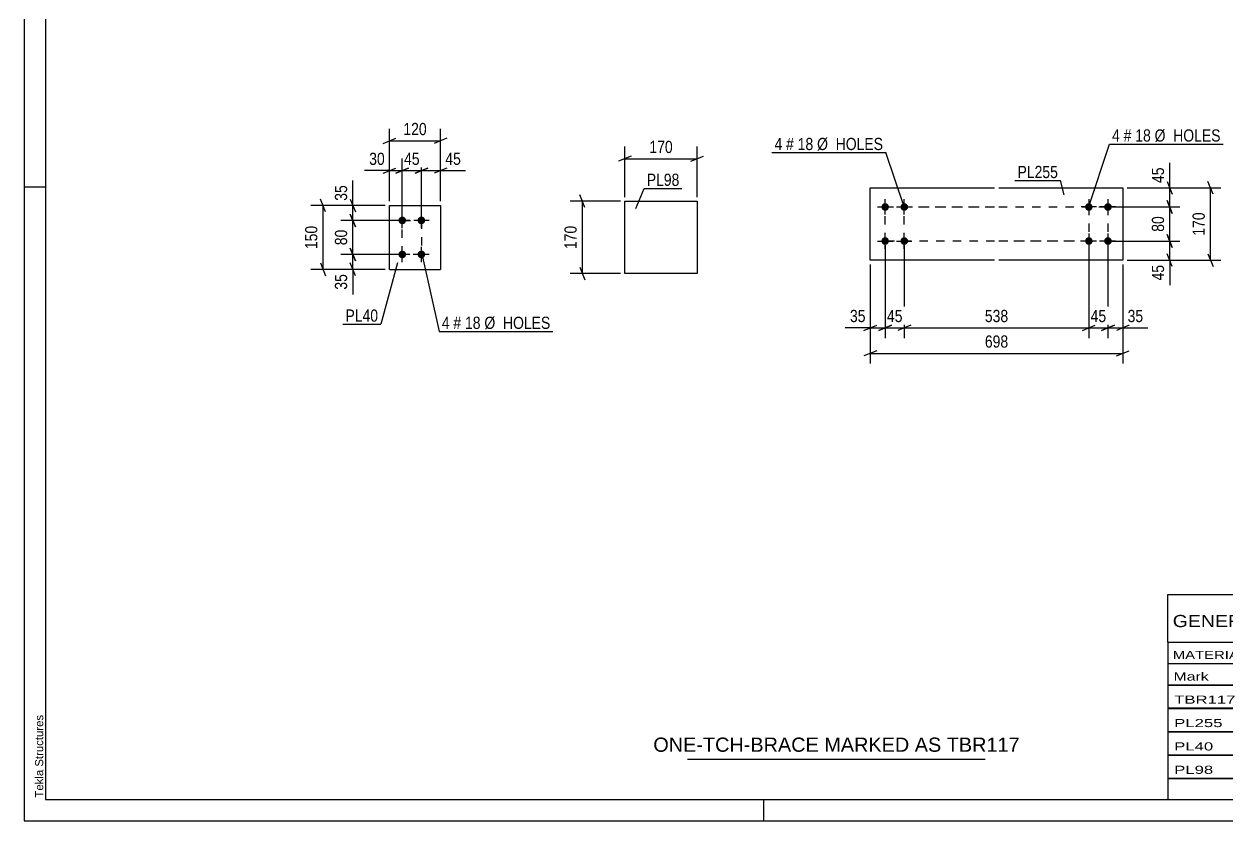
# Model space of a CAD drawing. Header units: millimetres. Extents: x 0 to 594, y 0 to 420.
# Drawn here: x 0 to 283.1, y 0 to 187.3 of the extents above; entities that cross this region are included whole.
import ezdxf

# ---------------------------------------------------------------- set-up
doc = ezdxf.new("R2010")
doc.units = ezdxf.units.MM
doc.linetypes.add('DXK_LINE_DOT2', pattern=[3.9198, 1.9599, -1.9599])
doc.styles.add('Arial', font='ARIAL.TTF', dxfattribs={"height": 0.2})
doc.styles.add('Arial Narrow', font='ARIALN.TTF', dxfattribs={"height": 0.2})

# ---------------------------------------------------------------- blocks, each defined once
blk = doc.blocks.new('Unknown-580870927-1129')
at = {"color": 5, "linetype": 'Continuous'}
for p, q in [((0, 420), (0, 0)), ((5, 415), (5, 5)), ((5, 149), (0, 149)), ((5, 5), (589, 5)), ((174, 0), (174, 5)), ((0, 0), (594, 0))]:
    blk.add_line(p, q, dxfattribs=at)
at = {"color": 174, "linetype": 'Continuous', "style": 'Arial'}
blk.add_text('Tekla Structures', height=1.9102, rotation=90, dxfattribs=at).set_placement((4.5, 5.5))
blk = doc.blocks.new('Part-580870927-3523 - 3522')
at = {"color": 2, "linetype": 'Continuous'}
for p, q in [((199.02, 148.83), (228.22, 148.83)), ((199.02, 131.83), (199.02, 148.83)), ((229.22, 148.83), (258.42, 148.83)), ((258.42, 148.83), (258.42, 131.83)), ((228.22, 131.83), (199.02, 131.83)), ((258.42, 131.83), (229.22, 131.83))]:
    blk.add_line(p, q, dxfattribs=at)
blk = doc.blocks.new('Bolt-580870927-3524 - 3522')
at = {"linetype": 'Continuous'}
for points in [[(250.42, 143.43, -1), (250.42, 145.23, -1)], [(254.92, 143.43, -1), (254.92, 145.23, -1)], [(250.42, 135.43, -1), (250.42, 137.23, -1)], [(254.92, 135.43, -1), (254.92, 137.23, -1)]]:
    blk.add_hatch(color=1, dxfattribs=at).paths.add_polyline_path(points)
at = {"color": 1, "linetype": 'Continuous'}
for p, q in [((250.42, 146.13), (250.42, 142.53)), ((254.92, 146.13), (254.92, 142.53)), ((252.22, 144.33), (248.62, 144.33)), ((256.72, 144.33), (253.12, 144.33)), ((252.22, 136.33), (248.62, 136.33)), ((250.42, 138.13), (250.42, 134.53)), ((256.72, 136.33), (253.12, 136.33)), ((254.92, 138.13), (254.92, 134.53))]:
    blk.add_line(p, q, dxfattribs=at)
blk = doc.blocks.new('Bolt-580870927-3525 - 3522')
at = {"linetype": 'Continuous'}
for points in [[(202.52, 145.23, -1), (202.52, 143.43, -1)], [(207.02, 145.23, -1), (207.02, 143.43, -1)], [(202.52, 137.23, -1), (202.52, 135.43, -1)], [(207.02, 137.23, -1), (207.02, 135.43, -1)]]:
    blk.add_hatch(color=1, dxfattribs=at).paths.add_polyline_path(points)
at = {"color": 1, "linetype": 'Continuous'}
for p, q in [((202.52, 142.53), (202.52, 146.13)), ((207.02, 142.53), (207.02, 146.13)), ((200.72, 144.33), (204.32, 144.33)), ((205.22, 144.33), (208.82, 144.33)), ((200.72, 136.33), (204.32, 136.33)), ((202.52, 134.53), (202.52, 138.13)), ((205.22, 136.33), (208.82, 136.33)), ((207.02, 134.53), (207.02, 138.13))]:
    blk.add_line(p, q, dxfattribs=at)
blk = doc.blocks.new('Part-580870927-2165 - 2159')
at = {"color": 2, "linetype": 'Continuous'}
for p, q in [((85.95, 129.67), (85.95, 144.67)), ((85.95, 144.67), (97.95, 144.67)), ((97.95, 144.67), (97.95, 129.67)), ((85.95, 129.67), (85.95, 129.67)), ((85.95, 129.67), (97.95, 129.67)), ((97.95, 129.67), (97.95, 129.67))]:
    blk.add_line(p, q, dxfattribs=at)
at = {"color": 7, "linetype": 'DXK_LINE_DOT2'}
for p, q in [((85.95, 144.67), (97.95, 144.67)), ((85.95, 129.67), (97.95, 129.67))]:
    blk.add_line(p, q, dxfattribs=at)
blk = doc.blocks.new('Bolt-580870927-2198 - 2159')
at = {"linetype": 'Continuous'}
for points in [[(88.95, 142.07), (89.13, 142.05), (89.31, 141.99), (89.48, 141.9), (89.62, 141.77), (89.73, 141.62), (89.8, 141.45), (89.84, 141.26), (89.84, 141.07), (89.8, 140.89), (89.73, 140.72), (89.62, 140.57), (89.48, 140.44), (89.31, 140.35), (89.13, 140.29), (88.95, 140.27), (88.76, 140.29), (88.58, 140.35), (88.42, 140.44), (88.28, 140.57), (88.17, 140.72), (88.09, 140.89), (88.05, 141.07), (88.05, 141.26), (88.09, 141.45), (88.17, 141.62), (88.28, 141.77), (88.42, 141.9), (88.58, 141.99), (88.76, 142.05)], [(93.45, 142.07), (93.63, 142.05), (93.81, 141.99), (93.98, 141.9), (94.12, 141.77), (94.23, 141.62), (94.3, 141.45), (94.34, 141.26), (94.34, 141.07), (94.3, 140.89), (94.23, 140.72), (94.12, 140.57), (93.98, 140.44), (93.81, 140.35), (93.63, 140.29), (93.45, 140.27), (93.26, 140.29), (93.08, 140.35), (92.92, 140.44), (92.78, 140.57), (92.67, 140.72), (92.59, 140.89), (92.55, 141.07), (92.55, 141.26), (92.59, 141.45), (92.67, 141.62), (92.78, 141.77), (92.92, 141.9), (93.08, 141.99), (93.26, 142.05)], [(88.95, 134.07), (89.13, 134.05), (89.31, 133.99), (89.48, 133.9), (89.62, 133.77), (89.73, 133.62), (89.8, 133.45), (89.84, 133.26), (89.84, 133.07), (89.8, 132.89), (89.73, 132.72), (89.62, 132.57), (89.48, 132.44), (89.31, 132.35), (89.13, 132.29), (88.95, 132.27), (88.76, 132.29), (88.58, 132.35), (88.42, 132.44), (88.28, 132.57), (88.17, 132.72), (88.09, 132.89), (88.05, 133.07), (88.05, 133.26), (88.09, 133.45), (88.17, 133.62), (88.28, 133.77), (88.42, 133.9), (88.58, 133.99), (88.76, 134.05)], [(93.45, 134.07), (93.63, 134.05), (93.81, 133.99), (93.98, 133.9), (94.12, 133.77), (94.23, 133.62), (94.3, 133.45), (94.34, 133.26), (94.34, 133.07), (94.3, 132.89), (94.23, 132.72), (94.12, 132.57), (93.98, 132.44), (93.81, 132.35), (93.63, 132.29), (93.45, 132.27), (93.26, 132.29), (93.08, 132.35), (92.92, 132.44), (92.78, 132.57), (92.67, 132.72), (92.59, 132.89), (92.55, 133.07), (92.55, 133.26), (92.59, 133.45), (92.67, 133.62), (92.78, 133.77), (92.92, 133.9), (93.08, 133.99), (93.26, 134.05)]]:
    blk.add_hatch(color=1, dxfattribs=at).paths.add_polyline_path(points)
at = {"color": 1, "linetype": 'Continuous'}
for p, q in [((88.95, 139.37), (88.95, 142.97)), ((93.45, 139.37), (93.45, 142.97)), ((90.75, 141.17), (87.15, 141.17)), ((95.25, 141.17), (91.65, 141.17)), ((90.75, 133.17), (87.15, 133.17)), ((88.95, 131.37), (88.95, 134.97)), ((95.25, 133.17), (91.65, 133.17)), ((93.45, 131.37), (93.45, 134.97))]:
    blk.add_line(p, q, dxfattribs=at)
blk = doc.blocks.new('Part-580870927-2402 - 2396')
at = {"color": 2, "linetype": 'Continuous'}
for p, q in [((141.31, 145.67), (158.31, 145.67)), ((141.31, 128.67), (141.31, 145.67)), ((158.31, 145.67), (158.31, 128.67)), ((158.31, 128.67), (141.31, 128.67))]:
    blk.add_line(p, q, dxfattribs=at)
blk = doc.blocks.new('Rectangle-580870927-3703 - 3522')
at = {"color": 1, "linetype": 'DXK_LINE_DOT2'}
for p, q in [((202.52, 144.33), (228.22, 144.33)), ((202.52, 136.33), (202.52, 144.33)), ((229.22, 144.33), (254.92, 144.33)), ((254.92, 144.33), (254.92, 136.33)), ((228.22, 136.33), (202.52, 136.33)), ((254.92, 136.33), (229.22, 136.33))]:
    blk.add_line(p, q, dxfattribs=at)
blk = doc.blocks.new('Rectangle-580870927-2382 - 2159')
at = {"color": 1, "linetype": 'DXK_LINE_DOT2'}
blk.add_lwpolyline([(88.95, 141.17), (93.45, 141.17), (93.45, 133.17), (88.95, 133.17), (88.95, 141.17)], close=True, dxfattribs=at)
blk = doc.blocks.new('Rectangle-580870927-3713 - 3522')
at = {"color": 1, "linetype": 'DXK_LINE_DOT2'}
for p, q in [((207.02, 144.33), (228.22, 144.33)), ((207.02, 136.33), (207.02, 144.33)), ((229.22, 144.33), (250.42, 144.33)), ((250.42, 144.33), (250.42, 136.33)), ((228.22, 136.33), (207.02, 136.33)), ((250.42, 136.33), (229.22, 136.33))]:
    blk.add_line(p, q, dxfattribs=at)
blk = doc.blocks.new('StraightDimension-580870927-3570 - 3522')
at = {"color": 7, "linetype": 'Continuous'}
for p, q in [((279.63, 147.33), (278.43, 150.33)), ((259.42, 148.83), (281.43, 148.83)), ((279.03, 131.83), (279.03, 148.83)), ((278.43, 133.33), (279.63, 130.33)), ((259.42, 131.83), (281.43, 131.83))]:
    blk.add_line(p, q, dxfattribs=at)
at = {"color": 0}
blk.add_wipeout([(278.28, 143.67), (274.08, 143.67), (274.08, 136.99), (278.28, 136.99)], dxfattribs=at)
at = {"color": 3, "style": 'Arial Narrow'}
blk.add_text('170', height=2.863, rotation=90.0002, dxfattribs=at).set_placement((277.68, 137.59))
blk = doc.blocks.new('StraightDimension-580870927-3530 - 3522')
at = {"color": 7, "linetype": 'Continuous'}
for p, q in [((254.92, 135.33), (254.92, 113.52)), ((258.42, 130.83), (258.42, 113.52)), ((253.42, 115.32), (256.42, 116.52)), ((259.92, 116.52), (256.92, 115.32)), ((254.92, 115.92), (258.42, 115.92))]:
    blk.add_line(p, q, dxfattribs=at)
at = {"color": 0}
blk.add_wipeout([(263.8, 116.67), (263.8, 120.87), (258.94, 120.87), (258.94, 116.67)], dxfattribs=at)
at = {"color": 7, "linetype": 'Continuous'}
blk.add_line((258.42, 115.92), (264.32, 115.92), dxfattribs=at)
blk.add_line((258.42, 115.92), (264.32, 115.92), dxfattribs=at)
at = {"color": 3, "style": 'Arial Narrow'}
blk.add_text('35', height=2.863, dxfattribs=at).set_placement((259.54, 117.27))
blk = doc.blocks.new('StraightDimension-580870927-3531 - 3522')
at = {"color": 7, "linetype": 'Continuous'}
for p, q in [((250.42, 135.33), (250.42, 113.52)), ((254.92, 135.33), (254.92, 113.52)), ((248.92, 115.32), (251.92, 116.52)), ((256.42, 116.52), (253.42, 115.32)), ((250.42, 115.92), (254.92, 115.92))]:
    blk.add_line(p, q, dxfattribs=at)
at = {"color": 0}
blk.add_wipeout([(255.09, 116.67), (255.09, 120.87), (250.24, 120.87), (250.24, 116.67)], dxfattribs=at)
at = {"color": 3, "style": 'Arial Narrow'}
blk.add_text('45', height=2.863, dxfattribs=at).set_placement((250.84, 117.27))
blk = doc.blocks.new('StraightDimension-580870927-3532 - 3522')
at = {"color": 7, "linetype": 'Continuous'}
for p, q in [((207.02, 135.33), (207.02, 113.52)), ((250.42, 135.33), (250.42, 113.52)), ((208.52, 116.52), (205.52, 115.32)), ((248.92, 115.32), (251.92, 116.52)), ((207.02, 115.92), (250.42, 115.92))]:
    blk.add_line(p, q, dxfattribs=at)
at = {"color": 0}
blk.add_wipeout([(232.06, 116.67), (232.06, 120.87), (225.37, 120.87), (225.37, 116.67)], dxfattribs=at)
at = {"color": 3, "style": 'Arial Narrow'}
blk.add_text('538', height=2.863, dxfattribs=at).set_placement((225.97, 117.27))
blk = doc.blocks.new('StraightDimension-580870927-3533 - 3522')
at = {"color": 7, "linetype": 'Continuous'}
for p, q in [((202.52, 135.33), (202.52, 113.52)), ((207.02, 135.33), (207.02, 113.52)), ((201.02, 115.32), (204.02, 116.52)), ((208.52, 116.52), (205.52, 115.32)), ((202.52, 115.92), (207.02, 115.92))]:
    blk.add_line(p, q, dxfattribs=at)
at = {"color": 0}
blk.add_wipeout([(207.19, 116.67), (207.19, 120.87), (202.34, 120.87), (202.34, 116.67)], dxfattribs=at)
at = {"color": 3, "style": 'Arial Narrow'}
blk.add_text('45', height=2.863, dxfattribs=at).set_placement((202.94, 117.27))
blk = doc.blocks.new('StraightDimension-580870927-3534 - 3522')
at = {"color": 7, "linetype": 'Continuous'}
for p, q in [((202.52, 135.33), (202.52, 113.52)), ((199.02, 130.83), (199.02, 113.52)), ((197.52, 115.32), (200.52, 116.52)), ((204.02, 116.52), (201.02, 115.32)), ((199.02, 115.92), (202.52, 115.92))]:
    blk.add_line(p, q, dxfattribs=at)
at = {"color": 0}
blk.add_wipeout([(198.49, 116.67), (198.49, 120.87), (193.64, 120.87), (193.64, 116.67)], dxfattribs=at)
at = {"color": 7, "linetype": 'Continuous'}
blk.add_line((199.02, 115.92), (193.11, 115.92), dxfattribs=at)
blk.add_line((199.02, 115.92), (193.11, 115.92), dxfattribs=at)
at = {"color": 3, "style": 'Arial Narrow'}
blk.add_text('35', height=2.863, dxfattribs=at).set_placement((194.24, 117.27))
blk = doc.blocks.new('StraightDimension-580870927-3550 - 3522')
at = {"color": 7, "linetype": 'Continuous'}
for p, q in [((199.02, 130.83), (199.02, 107.52)), ((258.42, 130.83), (258.42, 107.52)), ((200.52, 110.52), (197.52, 109.32)), ((256.92, 109.32), (259.92, 110.52)), ((199.02, 109.92), (258.42, 109.92))]:
    blk.add_line(p, q, dxfattribs=at)
at = {"color": 0}
blk.add_wipeout([(232.06, 110.67), (232.06, 114.87), (225.37, 114.87), (225.37, 110.67)], dxfattribs=at)
at = {"color": 3, "style": 'Arial Narrow'}
blk.add_text('698', height=2.863, dxfattribs=at).set_placement((225.97, 111.27))
blk = doc.blocks.new('StraightDimension-580870927-3681 - 3522')
at = {"color": 7, "linetype": 'Continuous'}
for p, q in [((268.85, 150.33), (270.05, 147.33)), ((259.42, 148.83), (271.85, 148.83)), ((269.45, 144.33), (269.45, 148.83)), ((270.05, 142.83), (268.85, 145.83)), ((255.92, 144.33), (271.85, 144.33))]:
    blk.add_line(p, q, dxfattribs=at)
at = {"color": 0}
blk.add_wipeout([(268.7, 154.21), (264.5, 154.21), (264.5, 149.36), (268.7, 149.36)], dxfattribs=at)
at = {"color": 7, "linetype": 'Continuous'}
blk.add_line((269.45, 148.83), (269.45, 154.74), dxfattribs=at)
blk.add_line((269.45, 148.83), (269.45, 154.74), dxfattribs=at)
at = {"color": 3, "style": 'Arial Narrow'}
blk.add_text('45', height=2.863, rotation=90.0002, dxfattribs=at).set_placement((268.1, 149.96))
blk = doc.blocks.new('StraightDimension-580870927-3682 - 3522')
at = {"color": 7, "linetype": 'Continuous'}
for p, q in [((268.85, 145.83), (270.05, 142.83)), ((255.92, 144.33), (271.85, 144.33)), ((269.45, 136.33), (269.45, 144.33)), ((255.92, 136.33), (271.85, 136.33)), ((270.05, 134.83), (268.85, 137.83))]:
    blk.add_line(p, q, dxfattribs=at)
at = {"color": 0}
blk.add_wipeout([(268.7, 142.76), (264.5, 142.76), (264.5, 137.9), (268.7, 137.9)], dxfattribs=at)
at = {"color": 3, "style": 'Arial Narrow'}
blk.add_text('80', height=2.863, rotation=90.0002, dxfattribs=at).set_placement((268.1, 138.5))
blk = doc.blocks.new('StraightDimension-580870927-3683 - 3522')
at = {"color": 7, "linetype": 'Continuous'}
for p, q in [((255.92, 136.33), (271.85, 136.33)), ((268.85, 137.83), (270.05, 134.83)), ((269.45, 131.83), (269.45, 136.33)), ((270.05, 130.33), (268.85, 133.33)), ((259.42, 131.83), (271.85, 131.83))]:
    blk.add_line(p, q, dxfattribs=at)
at = {"color": 0}
blk.add_wipeout([(268.7, 131.31), (264.5, 131.31), (264.5, 126.45), (268.7, 126.45)], dxfattribs=at)
at = {"color": 7, "linetype": 'Continuous'}
blk.add_line((269.45, 131.83), (269.45, 125.93), dxfattribs=at)
blk.add_line((269.45, 131.83), (269.45, 125.93), dxfattribs=at)
at = {"color": 3, "style": 'Arial Narrow'}
blk.add_text('45', height=2.863, rotation=90.0002, dxfattribs=at).set_placement((268.1, 127.05))
blk = doc.blocks.new('StraightDimension-580870927-2275 - 2159')
at = {"color": 7, "linetype": 'Continuous'}
for p, q in [((84.95, 144.67), (74.47, 144.67)), ((76.72, 146.17), (77.92, 143.17)), ((77.32, 141.17), (77.32, 144.67)), ((77.92, 139.67), (76.72, 142.67)), ((87.95, 141.17), (74.47, 141.17))]:
    blk.add_line(p, q, dxfattribs=at)
at = {"color": 0}
blk.add_wipeout([(76.57, 150.05), (72.37, 150.05), (72.37, 145.19), (76.57, 145.19)], dxfattribs=at)
at = {"color": 7, "linetype": 'Continuous'}
blk.add_line((77.32, 144.67), (77.32, 150.57), dxfattribs=at)
blk.add_line((77.32, 144.67), (77.32, 150.57), dxfattribs=at)
at = {"color": 3, "style": 'Arial Narrow'}
blk.add_text('35', height=2.863, rotation=90.0002, dxfattribs=at).set_placement((75.97, 145.79))
blk = doc.blocks.new('StraightDimension-580870927-2298 - 2159')
at = {"color": 7, "linetype": 'Continuous'}
for p, q in [((87.95, 133.17), (74.47, 133.17)), ((76.72, 134.67), (77.92, 131.67)), ((77.32, 129.67), (77.32, 133.17)), ((77.92, 128.17), (76.72, 131.17)), ((84.95, 129.67), (74.47, 129.67))]:
    blk.add_line(p, q, dxfattribs=at)
at = {"color": 0}
blk.add_wipeout([(76.57, 129.14), (72.37, 129.14), (72.37, 124.29), (76.57, 124.29)], dxfattribs=at)
at = {"color": 7, "linetype": 'Continuous'}
blk.add_line((77.32, 129.67), (77.32, 123.76), dxfattribs=at)
blk.add_line((77.32, 129.67), (77.32, 123.76), dxfattribs=at)
at = {"color": 3, "style": 'Arial Narrow'}
blk.add_text('35', height=2.863, rotation=90.0002, dxfattribs=at).set_placement((75.97, 124.89))
blk = doc.blocks.new('StraightDimension-580870927-2329 - 2159')
at = {"color": 7, "linetype": 'Continuous'}
for p, q in [((93.45, 142.17), (93.45, 155.72)), ((97.95, 145.67), (97.95, 155.72)), ((91.95, 152.27), (94.95, 153.47)), ((99.45, 153.47), (96.45, 152.27)), ((93.45, 152.87), (97.95, 152.87))]:
    blk.add_line(p, q, dxfattribs=at)
at = {"color": 0}
blk.add_wipeout([(103.33, 153.62), (103.33, 157.82), (98.47, 157.82), (98.47, 153.62)], dxfattribs=at)
at = {"color": 7, "linetype": 'Continuous'}
blk.add_line((97.95, 152.87), (103.85, 152.87), dxfattribs=at)
blk.add_line((97.95, 152.87), (103.85, 152.87), dxfattribs=at)
at = {"color": 3, "style": 'Arial Narrow'}
blk.add_text('45', height=2.863, dxfattribs=at).set_placement((99.07, 154.22))
blk = doc.blocks.new('StraightDimension-580870927-2288 - 2159')
at = {"color": 7, "linetype": 'Continuous'}
for p, q in [((76.72, 142.67), (77.92, 139.67)), ((87.95, 141.17), (74.47, 141.17)), ((77.32, 133.17), (77.32, 141.17)), ((87.95, 133.17), (74.47, 133.17)), ((77.92, 131.67), (76.72, 134.67))]:
    blk.add_line(p, q, dxfattribs=at)
at = {"color": 0}
blk.add_wipeout([(76.57, 139.6), (72.37, 139.6), (72.37, 134.74), (76.57, 134.74)], dxfattribs=at)
at = {"color": 3, "style": 'Arial Narrow'}
blk.add_text('80', height=2.863, rotation=90.0002, dxfattribs=at).set_placement((75.97, 135.34))
blk = doc.blocks.new('StraightDimension-580870927-2312 - 2159')
at = {"color": 7, "linetype": 'Continuous'}
for p, q in [((84.95, 144.67), (67.47, 144.67)), ((70.92, 143.17), (69.72, 146.17)), ((70.32, 129.67), (70.32, 144.67)), ((69.72, 131.17), (70.92, 128.17)), ((84.95, 129.67), (67.47, 129.67))]:
    blk.add_line(p, q, dxfattribs=at)
at = {"color": 0}
blk.add_wipeout([(69.57, 140.51), (65.37, 140.51), (65.37, 133.82), (69.57, 133.82)], dxfattribs=at)
at = {"color": 3, "style": 'Arial Narrow'}
blk.add_text('150', height=2.863, rotation=90.0002, dxfattribs=at).set_placement((68.97, 134.42))
blk = doc.blocks.new('StraightDimension-580870927-2342 - 2159')
at = {"color": 7, "linetype": 'Continuous'}
for p, q in [((88.95, 142.17), (88.95, 155.72)), ((93.45, 142.17), (93.45, 155.72)), ((87.45, 152.27), (90.45, 153.47)), ((94.95, 153.47), (91.95, 152.27)), ((88.95, 152.87), (93.45, 152.87))]:
    blk.add_line(p, q, dxfattribs=at)
at = {"color": 0}
blk.add_wipeout([(93.63, 153.62), (93.63, 157.82), (88.77, 157.82), (88.77, 153.62)], dxfattribs=at)
at = {"color": 3, "style": 'Arial Narrow'}
blk.add_text('45', height=2.863, dxfattribs=at).set_placement((89.37, 154.22))
blk = doc.blocks.new('StraightDimension-580870927-2352 - 2159')
at = {"color": 7, "linetype": 'Continuous'}
for p, q in [((85.95, 145.67), (85.95, 155.72)), ((88.95, 142.17), (88.95, 155.72)), ((84.45, 152.27), (87.45, 153.47)), ((90.45, 153.47), (87.45, 152.27)), ((85.95, 152.87), (88.95, 152.87))]:
    blk.add_line(p, q, dxfattribs=at)
at = {"color": 0}
blk.add_wipeout([(85.42, 153.62), (85.42, 157.82), (80.57, 157.82), (80.57, 153.62)], dxfattribs=at)
at = {"color": 7, "linetype": 'Continuous'}
blk.add_line((85.95, 152.87), (80.04, 152.87), dxfattribs=at)
blk.add_line((85.95, 152.87), (80.04, 152.87), dxfattribs=at)
at = {"color": 3, "style": 'Arial Narrow'}
blk.add_text('30', height=2.863, dxfattribs=at).set_placement((81.17, 154.22))
blk = doc.blocks.new('StraightDimension-580870927-2366 - 2159')
at = {"color": 7, "linetype": 'Continuous'}
for p, q in [((85.95, 145.67), (85.95, 162.72)), ((97.95, 145.67), (97.95, 162.72)), ((84.45, 159.27), (87.45, 160.47)), ((85.95, 159.87), (97.95, 159.87)), ((99.45, 160.47), (96.45, 159.27))]:
    blk.add_line(p, q, dxfattribs=at)
at = {"color": 0}
blk.add_wipeout([(95.29, 160.62), (95.29, 164.82), (88.61, 164.82), (88.61, 160.62)], dxfattribs=at)
at = {"color": 3, "style": 'Arial Narrow'}
blk.add_text('120', height=2.863, dxfattribs=at).set_placement((89.21, 161.22))
blk = doc.blocks.new('StraightDimension-580870927-2404 - 2396')
at = {"color": 7, "linetype": 'Continuous'}
for p, q in [((142.81, 156.27), (139.81, 155.07)), ((141.31, 146.67), (141.31, 158.52)), ((156.81, 155.07), (159.81, 156.27)), ((158.31, 146.67), (158.31, 158.52)), ((141.31, 155.67), (158.31, 155.67))]:
    blk.add_line(p, q, dxfattribs=at)
at = {"color": 0}
blk.add_wipeout([(153.16, 156.42), (153.16, 160.62), (146.47, 160.62), (146.47, 156.42)], dxfattribs=at)
at = {"color": 3, "style": 'Arial Narrow'}
blk.add_text('170', height=2.863, dxfattribs=at).set_placement((147.07, 157.02))
blk = doc.blocks.new('StraightDimension-580870927-2415 - 2396')
at = {"color": 7, "linetype": 'Continuous'}
for p, q in [((140.31, 145.67), (128.46, 145.67)), ((131.91, 144.17), (130.71, 147.17)), ((131.31, 128.67), (131.31, 145.67)), ((140.31, 128.67), (128.46, 128.67)), ((130.71, 130.17), (131.91, 127.17))]:
    blk.add_line(p, q, dxfattribs=at)
at = {"color": 0}
blk.add_wipeout([(130.56, 140.51), (126.36, 140.51), (126.36, 133.83), (130.56, 133.83)], dxfattribs=at)
at = {"color": 3, "style": 'Arial Narrow'}
blk.add_text('170', height=2.863, rotation=90.0002, dxfattribs=at).set_placement((129.96, 134.43))
blk = doc.blocks.new('Unknown-580870927-4435')
at = {"color": 7, "linetype": 'Continuous'}
for p, q in [((269, 53.25), (429, 53.25)), ((269, 42), (269, 53.25)), ((429, 53.25), (429, 42)), ((269, 42), (429, 42)), ((269, 42), (269, 37)), ((429, 42), (429, 37)), ((269, 37), (429, 37)), ((269, 37), (269, 32)), ((293, 37), (293, 32)), ((328.5, 37), (328.5, 32)), ((354.5, 37), (354.5, 32)), ((367.5, 37), (367.5, 32)), ((385, 37), (385, 32)), ((407, 37), (407, 32)), ((429, 37), (429, 32)), ((269, 32), (429, 32)), ((269, 31.95), (269, 26.55)), ((269, 31.95), (429, 31.95)), ((293, 32), (293, 26.5)), ((328.5, 32), (328.5, 26.5)), ((354.5, 32), (354.5, 26.5)), ((367.5, 32), (367.5, 26.5)), ((385, 32), (385, 26.5)), ((407, 32), (407, 26.5)), ((429, 31.95), (429, 26.55)), ((269, 26.55), (429, 26.55)), ((269, 26.45), (269, 21.05)), ((269, 26.45), (429, 26.45)), ((293, 26.5), (293, 21)), ((328.5, 26.5), (328.5, 21)), ((354.5, 26.5), (354.5, 21)), ((367.5, 26.5), (367.5, 21)), ((385, 26.5), (385, 21)), ((407, 26.5), (407, 21)), ((429, 26.45), (429, 21.05)), ((269, 21.05), (429, 21.05)), ((269, 20.95), (269, 15.55)), ((269, 20.95), (429, 20.95)), ((293, 21), (293, 15.5)), ((328.5, 21), (328.5, 15.5)), ((354.5, 21), (354.5, 15.5)), ((367.5, 21), (367.5, 15.5)), ((385, 21), (385, 15.5)), ((407, 21), (407, 15.5)), ((429, 20.95), (429, 15.55)), ((269, 15.55), (429, 15.55)), ((269, 15.45), (269, 10.05)), ((269, 15.45), (429, 15.45)), ((293, 15.5), (293, 10)), ((328.5, 15.5), (328.5, 10)), ((354.5, 15.5), (354.5, 10)), ((367.5, 15.5), (367.5, 10)), ((385, 15.5), (385, 10)), ((407, 15.5), (407, 10)), ((429, 15.45), (429, 10.05)), ((269, 10.05), (429, 10.05)), ((269, 10), (429, 10)), ((269, 10), (269, 5)), ((385, 10), (385, 5)), ((407, 10), (407, 5)), ((429, 10), (429, 5)), ((269, 5), (429, 5))]:
    blk.add_line(p, q, dxfattribs=at)
at = {"color": 7, "style": 'Arial Narrow'}
for s, height, width, p in [('GENERAL NOTES & WELD DETAILS :', 2.8633, 1.4, (270.15, 45.56)), ('REFER TYP DRAWING TYP-01', 1.9089, 1.6, (353.7, 45.66)), ("MATERIAL LIST FOR ASSEMBLY MK'D", 1.9089, 1.6, (270.15, 38.06)), ('TBR117', 1.909, 1.794707, (361.59, 37.97)), ('1', 1.91, 1.794707, (391.08, 38.06)), ('No. Required', 1.9089, 1.6, (400.41, 38.06)), ('Mark', 1.909, 1.7, (270.34, 33)), ('Profile', 1.909, 1.7, (303.41, 33)), ('Material', 1.909, 1.7, (333.54, 33.06)), ('No.', 1.909, 1.7, (358.5, 33.06)), ('Length', 1.909, 1.7, (369, 33.06)), ('Area', 1.909, 1.7, (391.5, 33.06)), ('Weight', 1.909, 1.7, (411, 33.06))]:
    blk.add_text(s, height=height, dxfattribs=dict(at, width=width)).set_placement(p)
at = {"color": 7, "linetype": 'Continuous', "style": 'Arial Narrow'}
for s, height, width, p in [('TBR117', 1.909, 1.794707, (270.5, 27.56)), ('SHS150*6', 1.909, 1.794707, (295, 27.56)), ('E350', 1.909, 1.794707, (334.74, 27.56)), ('1', 1.91, 1.794707, (358.86, 27.56)), ('5367', 1.909, 1.794707, (371.58, 27.56)), ('3.2', 1.909, 1.794707, (395.32, 27.56)), ('145.2', 1.909, 1.794707, (411.96, 27.56)), ('PL255', 1.909, 1.794707, (270.5, 22.06)), ('PL12*170', 1.909, 1.794707, (295, 22.06)), ('E350', 1.909, 1.794707, (334.74, 22.06)), ('1', 1.91, 1.794707, (358.86, 22.06)), ('698', 1.909, 1.794707, (373.77, 22.06)), ('0.3', 1.909, 1.794707, (395.32, 22.06)), ('11.2', 1.909, 1.794707, (414.14, 22.06)), ('PL40', 1.909, 1.794707, (270.5, 16.56)), ('PL10*120', 1.909, 1.794707, (295, 16.56)), ('E350', 1.909, 1.794707, (334.74, 16.56)), ('4', 1.91, 1.794707, (358.86, 16.56)), ('150', 1.909, 1.794707, (373.77, 16.56)), ('0.0', 1.909, 1.794707, (395.32, 16.56)), ('5.7', 1.909, 1.794707, (416.33, 16.56)), ('PL98', 1.909, 1.794707, (270.5, 11.06)), ('PL10*170', 1.909, 1.794707, (295, 11.06)), ('E350', 1.909, 1.794707, (334.74, 11.06)), ('2', 1.91, 1.794707, (358.86, 11.06)), ('170', 1.909, 1.794707, (373.77, 11.06)), ('0.1', 1.909, 1.794707, (395.32, 11.06)), ('4.5', 1.909, 1.794707, (416.33, 11.06)), ('Total', 1.909, 1.7, (371.33, 6.5)), ('3.8', 1.909, 1.794707, (394.83, 6.5)), ('166.6', 1.909, 1.794707, (411.96, 6.5))]:
    blk.add_text(s, height=height, dxfattribs=dict(at, width=width)).set_placement(p)
blk = doc.blocks.new('Unknown-580870927-4436')
at = {"color": 7, "linetype": 'Continuous'}
blk.add_line((156, 14.5), (226, 14.5), dxfattribs=at)
at = {"color": 7, "style": 'Arial'}
blk.add_text('ONE-TCH-BRACE MARKED AS TBR117', height=3.3428, dxfattribs=at).set_placement((147.99, 16.25))
blk = doc.blocks.new('Mark-580870927-3576 - 3522')
at = {"color": 0}
blk.add_wipeout([(257.71, 159.71), (257.71, 162.71), (255.88, 162.71), (255.88, 159.71)], dxfattribs=at)
blk.add_wipeout([(257.71, 159.71), (257.71, 162.71), (255.88, 162.71), (255.88, 159.71)], dxfattribs=at)
at = {"color": 7, "linetype": 'Continuous'}
blk.add_line((250.35, 144.2), (255.28, 159.11), dxfattribs=at)
at = {"color": 0}
blk.add_wipeout([(260.44, 159.71), (260.44, 162.71), (258.61, 162.71), (258.61, 159.71)], dxfattribs=at)
blk.add_wipeout([(260.44, 159.71), (260.44, 162.71), (258.61, 162.71), (258.61, 159.71)], dxfattribs=at)
at = {"color": 3, "style": 'Arial Narrow'}
blk.add_text('4', height=2.86, dxfattribs=at).set_placement((255.88, 159.71))
at = {"color": 0}
blk.add_wipeout([(264.99, 159.71), (264.99, 162.71), (261.34, 162.71), (261.34, 159.71)], dxfattribs=at)
blk.add_wipeout([(264.99, 159.71), (264.99, 162.71), (261.34, 162.71), (261.34, 159.71)], dxfattribs=at)
at = {"color": 3, "style": 'Arial Narrow'}
blk.add_text('#', height=2.86, dxfattribs=at).set_placement((258.61, 159.71))
at = {"color": 0}
blk.add_wipeout([(281.42, 159.71), (281.42, 162.71), (265.89, 162.71), (265.89, 159.71)], dxfattribs=at)
blk.add_wipeout([(281.42, 159.71), (281.42, 162.71), (265.89, 162.71), (265.89, 159.71)], dxfattribs=at)
at = {"color": 7, "linetype": 'Continuous'}
blk.add_line((255.28, 159.11), (282.02, 159.11), dxfattribs=at)
at = {"color": 3, "style": 'Arial Narrow'}
for s, p in [('18', (261.34, 159.71)), ('Ø  HOLES', (265.89, 159.71))]:
    blk.add_text(s, height=2.863, dxfattribs=at).set_placement(p)
blk = doc.blocks.new('Mark-580870927-3573 - 3522')
at = {"color": 0}
blk.add_wipeout([(243.16, 151.13), (243.16, 154.13), (233.65, 154.13), (233.65, 151.13)], dxfattribs=at)
blk.add_wipeout([(243.16, 151.13), (243.16, 154.13), (233.65, 154.13), (233.65, 151.13)], dxfattribs=at)
at = {"color": 30, "linetype": 'Continuous'}
for p in [(233.05, 150.53), (244.62, 147.16)]:
    blk.add_line(p, (243.76, 150.53), dxfattribs=at)
at = {"color": 3, "style": 'Arial Narrow'}
blk.add_text('PL255', height=2.863, dxfattribs=at).set_placement((233.65, 151.13))
blk = doc.blocks.new('Mark-580870927-3577 - 3522')
at = {"color": 0}
blk.add_wipeout([(178.32, 157.71), (178.32, 160.71), (176.5, 160.71), (176.5, 157.71)], dxfattribs=at)
blk.add_wipeout([(178.32, 157.71), (178.32, 160.71), (176.5, 160.71), (176.5, 157.71)], dxfattribs=at)
blk.add_wipeout([(181.05, 157.71), (181.05, 160.71), (179.22, 160.71), (179.22, 157.71)], dxfattribs=at)
blk.add_wipeout([(181.05, 157.71), (181.05, 160.71), (179.22, 160.71), (179.22, 157.71)], dxfattribs=at)
at = {"color": 3, "style": 'Arial Narrow'}
blk.add_text('4', height=2.86, dxfattribs=at).set_placement((176.5, 157.71))
at = {"color": 0}
blk.add_wipeout([(185.61, 157.71), (185.61, 160.71), (181.95, 160.71), (181.95, 157.71)], dxfattribs=at)
blk.add_wipeout([(185.61, 157.71), (185.61, 160.71), (181.95, 160.71), (181.95, 157.71)], dxfattribs=at)
at = {"color": 3, "style": 'Arial Narrow'}
blk.add_text('#', height=2.86, dxfattribs=at).set_placement((179.22, 157.71))
at = {"color": 0}
blk.add_wipeout([(202.04, 157.71), (202.04, 160.71), (186.51, 160.71), (186.51, 157.71)], dxfattribs=at)
blk.add_wipeout([(202.04, 157.71), (202.04, 160.71), (186.51, 160.71), (186.51, 157.71)], dxfattribs=at)
at = {"color": 7, "linetype": 'Continuous'}
for p in [(175.9, 157.11), (207.02, 144.33)]:
    blk.add_line(p, (202.64, 157.11), dxfattribs=at)
at = {"color": 3, "style": 'Arial Narrow'}
for s, p in [('18', (181.95, 157.71)), ('Ø  HOLES', (186.51, 157.71))]:
    blk.add_text(s, height=2.863, dxfattribs=at).set_placement(p)
blk = doc.blocks.new('Mark-580870927-2161 - 2159')
at = {"color": 0}
blk.add_wipeout([(83.27, 117.37), (83.27, 120.37), (75.59, 120.37), (75.59, 117.37)], dxfattribs=at)
blk.add_wipeout([(83.27, 117.37), (83.27, 120.37), (75.59, 120.37), (75.59, 117.37)], dxfattribs=at)
at = {"color": 30, "linetype": 'Continuous'}
for p in [(87.79, 131.17), (74.99, 116.77)]:
    blk.add_line(p, (83.87, 116.77), dxfattribs=at)
at = {"color": 3, "style": 'Arial Narrow'}
blk.add_text('PL40', height=2.863, dxfattribs=at).set_placement((75.59, 117.37))
blk = doc.blocks.new('Mark-580870927-2194 - 2159')
at = {"color": 0}
blk.add_wipeout([(100.07, 115.67), (100.07, 118.67), (98.25, 118.67), (98.25, 115.67)], dxfattribs=at)
blk.add_wipeout([(100.07, 115.67), (100.07, 118.67), (98.25, 118.67), (98.25, 115.67)], dxfattribs=at)
at = {"color": 7, "linetype": 'Continuous'}
blk.add_line((93.57, 133.32), (97.65, 115.07), dxfattribs=at)
at = {"color": 0}
blk.add_wipeout([(102.8, 115.67), (102.8, 118.67), (100.97, 118.67), (100.97, 115.67)], dxfattribs=at)
blk.add_wipeout([(102.8, 115.67), (102.8, 118.67), (100.97, 118.67), (100.97, 115.67)], dxfattribs=at)
at = {"color": 3, "style": 'Arial Narrow'}
blk.add_text('4', height=2.86, dxfattribs=at).set_placement((98.25, 115.67))
at = {"color": 0}
blk.add_wipeout([(107.36, 115.67), (107.36, 118.67), (103.7, 118.67), (103.7, 115.67)], dxfattribs=at)
blk.add_wipeout([(107.36, 115.67), (107.36, 118.67), (103.7, 118.67), (103.7, 115.67)], dxfattribs=at)
at = {"color": 3, "style": 'Arial Narrow'}
blk.add_text('#', height=2.86, dxfattribs=at).set_placement((100.97, 115.67))
at = {"color": 0}
blk.add_wipeout([(123.79, 115.67), (123.79, 118.67), (108.26, 118.67), (108.26, 115.67)], dxfattribs=at)
blk.add_wipeout([(123.79, 115.67), (123.79, 118.67), (108.26, 118.67), (108.26, 115.67)], dxfattribs=at)
at = {"color": 7, "linetype": 'Continuous'}
blk.add_line((97.65, 115.07), (124.39, 115.07), dxfattribs=at)
at = {"color": 3, "style": 'Arial Narrow'}
for s, p in [('18', (103.7, 115.67)), ('Ø  HOLES', (108.26, 115.67))]:
    blk.add_text(s, height=2.863, dxfattribs=at).set_placement(p)
blk = doc.blocks.new('Mark-580870927-2398 - 2396')
at = {"color": 0}
blk.add_wipeout([(154.13, 149.29), (154.13, 152.29), (146.45, 152.29), (146.45, 149.29)], dxfattribs=at)
blk.add_wipeout([(154.13, 149.29), (154.13, 152.29), (146.45, 152.29), (146.45, 149.29)], dxfattribs=at)
at = {"color": 30, "linetype": 'Continuous'}
for p, q in [((143.89, 144.01), (145.85, 148.69)), ((145.85, 148.69), (154.73, 148.69))]:
    blk.add_line(p, q, dxfattribs=at)
at = {"color": 3, "style": 'Arial Narrow'}
blk.add_text('PL98', height=2.863, dxfattribs=at).set_placement((146.45, 149.29))

msp = doc.modelspace()

# ---------------------------------------------------------------- block references
for name in ['Unknown-580870927-1129', 'Part-580870927-3523 - 3522', 'Part-580870927-2165 - 2159', 'Part-580870927-2402 - 2396', 'Bolt-580870927-3525 - 3522', 'Bolt-580870927-3524 - 3522', 'Bolt-580870927-2198 - 2159', 'Rectangle-580870927-3703 - 3522', 'Rectangle-580870927-3713 - 3522', 'Rectangle-580870927-2382 - 2159', 'Unknown-580870927-4435', 'Unknown-580870927-4436']:
    msp.add_blockref(name, (0, 0))

# ---------------------------------------------------------------- next in the draw order: block references
for name in ['StraightDimension-580870927-2404 - 2396', 'Mark-580870927-3577 - 3522', 'StraightDimension-580870927-2329 - 2159', 'Mark-580870927-3573 - 3522', 'StraightDimension-580870927-2275 - 2159', 'StraightDimension-580870927-3570 - 3522', 'StraightDimension-580870927-2298 - 2159', 'Mark-580870927-2194 - 2159']:
    msp.add_blockref(name, (0, 0))

# ---------------------------------------------------------------- next in the draw order: block references
for name in ['StraightDimension-580870927-3681 - 3522', 'Mark-580870927-2398 - 2396', 'StraightDimension-580870927-2415 - 2396', 'StraightDimension-580870927-2288 - 2159', 'StraightDimension-580870927-3530 - 3522']:
    msp.add_blockref(name, (0, 0))

# ---------------------------------------------------------------- next in the draw order: block references
for name in ['StraightDimension-580870927-2342 - 2159', 'StraightDimension-580870927-2312 - 2159', 'StraightDimension-580870927-3531 - 3522']:
    msp.add_blockref(name, (0, 0))

# ---------------------------------------------------------------- next in the draw order: block references
for name in ['StraightDimension-580870927-2352 - 2159', 'StraightDimension-580870927-3682 - 3522', 'StraightDimension-580870927-3532 - 3522', 'Mark-580870927-2161 - 2159']:
    msp.add_blockref(name, (0, 0))

# ---------------------------------------------------------------- next in the draw order: block references
for name in ['StraightDimension-580870927-2366 - 2159', 'Mark-580870927-3576 - 3522', 'StraightDimension-580870927-3533 - 3522']:
    msp.add_blockref(name, (0, 0))

# ---------------------------------------------------------------- next in the draw order: block references
msp.add_blockref('StraightDimension-580870927-3534 - 3522', (0, 0))

# ---------------------------------------------------------------- next in the draw order: block references
msp.add_blockref('StraightDimension-580870927-3550 - 3522', (0, 0))

# ---------------------------------------------------------------- next in the draw order: block references
msp.add_blockref('StraightDimension-580870927-3683 - 3522', (0, 0))

doc.saveas('drawing.dxf')
